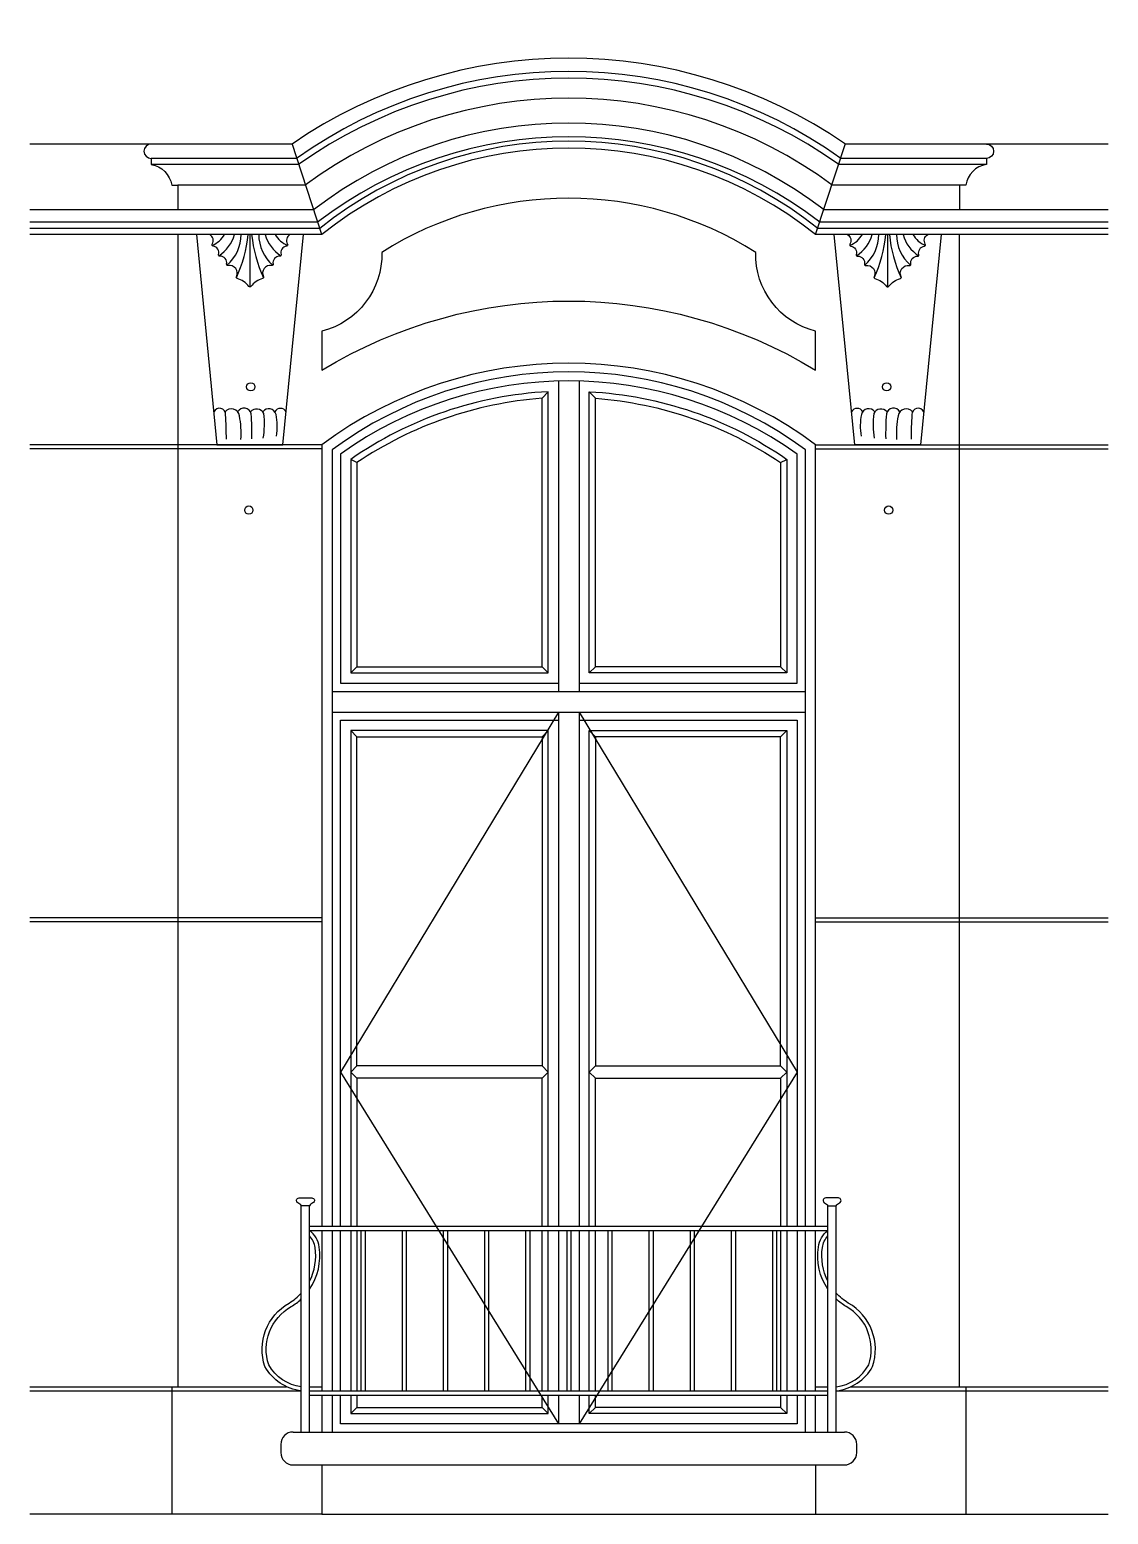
# Model space of a CAD drawing. Header units: metres. Extents: x 1466 to 3563, y 888 to 3775.
import ezdxf

# ---------------------------------------------------------------- set-up
doc = ezdxf.new("R2010")
doc.units = ezdxf.units.M
for name, color, linetype in [('3', 3, 'Continuous'), ('4', 4, 'Continuous'), ('7', 7, 'Continuous')]:
    doc.layers.add(name, color=color, linetype=linetype)

# ---------------------------------------------------------------- blocks, each defined once
blk = doc.blocks.new('窗-004')
at = {"layer": '3'}
for p, q in [((710.19, 3110.79), (637.88, 3332.28)), ((1910.19, 3110.79), (1982.5, 3332.28)), ((535.19, 3110.79), (535.19, 2983.52)), ((2085.19, 3110.79), (2085.19, 2983.52)), ((1245.19, 2712.69), (1260.19, 2728.65)), ((1375.19, 2712.69), (1360.19, 2728.65)), ((710.19, 2600), (0, 2600)), ((1910.19, 2600), (2621.55, 2600)), ((710.19, 2590), (0, 2590)), ((795.19, 2556.31), (780.19, 2564.2)), ((1825.19, 2556.31), (1840.19, 2564.2)), ((1910.19, 2590), (2621.55, 2590)), ((780.19, 2045), (795.19, 2060)), ((1260.19, 2045), (1245.19, 2060)), ((1360.19, 2045), (1375.19, 2060)), ((1840.19, 2045), (1825.19, 2060)), ((1285.19, 1950), (755.19, 1075)), ((1335.19, 1950), (1865.19, 1075)), ((795.19, 1890), (780.19, 1905)), ((1260.19, 1905), (1245.19, 1890)), ((1360.19, 1905), (1375.19, 1890)), ((1825.19, 1890), (1840.19, 1905)), ((710.19, 1450), (0, 1450)), ((1910.19, 1450), (2621.55, 1450)), ((710.19, 1440), (0, 1440)), ((1910.19, 1440), (2621.55, 1440)), ((780.19, 1075), (795.19, 1090)), ((1260.19, 1075), (1245.19, 1090)), ((1360.19, 1075), (1375.19, 1090)), ((1840.19, 1075), (1825.19, 1090)), ((755.19, 1075), (1285.19, 220)), ((780.19, 1075), (795.19, 1060)), ((1260.19, 1075), (1245.19, 1060)), ((1865.19, 1075), (1335.19, 220)), ((1360.19, 1075), (1375.19, 1060)), ((1840.19, 1075), (1825.19, 1060)), ((0, 310), (624.37, 310)), ((0, 300), (660.19, 300)), ((680.19, 310), (710.19, 310)), ((680.19, 300), (710.19, 300)), ((1910.19, 310), (1940.19, 310)), ((1910.19, 300), (1940.19, 300)), ((1960.19, 300), (2621.55, 300)), ((1996.02, 310), (2621.55, 310)), ((795.19, 260), (780.19, 245)), ((1260.19, 245), (1245.19, 260)), ((1360.19, 245), (1375.19, 260)), ((1825.19, 260), (1840.19, 245))]:
    blk.add_line(p, q, dxfattribs=at)
for points in [[(2325.19, 3295.79), (1971.56, 3295.79, 0.32), (648.82, 3295.79), (295.19, 3295.79)], [(2325.19, 3280.79), (1966.8, 3280.79, 0.32), (653.59, 3280.79), (295.19, 3280.79)], [(2621.55, 3140.79), (1920.56, 3140.79, 0.34), (699.82, 3140.79), (0, 3140.79)], [(2621.55, 3125.79), (1915.4, 3125.79, 0.35), (704.98, 3125.79), (0, 3125.79)], [(632.52, 3110.79, 0.42), (626.79, 3087.21, -0.55), (624.6, 3082.65, 0.47), (611.26, 3062.06, -0.53), (608.2, 3058.17, 0.5), (591.67, 3038.92, -0.54), (588.19, 3035.33, 0.62), (567.96, 3008.27, -0.47), (566.15, 3004.03, 0.15), (537.55, 2984.66, -0.48), (532.84, 2984.66, 0.15), (504.24, 3004.03, -0.47), (502.42, 3008.27, 0.62), (482.19, 3035.33, -0.54), (478.71, 3038.92, 0.5), (462.18, 3058.17, -0.53), (459.12, 3062.06, 0.47), (445.78, 3082.65, -0.55), (443.59, 3087.21, 0.42), (437.86, 3110.79)], [(1987.86, 3110.79, -0.42), (1993.59, 3087.21, 0.55), (1995.78, 3082.65, -0.47), (2009.12, 3062.06, 0.53), (2012.18, 3058.17, -0.5), (2028.71, 3038.92, 0.54), (2032.19, 3035.33, -0.62), (2052.42, 3008.27, 0.47), (2054.24, 3004.03, -0.15), (2082.84, 2984.66, 0.48), (2087.55, 2984.66, -0.15), (2116.15, 3004.03, 0.47), (2117.96, 3008.27, -0.62), (2138.19, 3035.33, 0.54), (2141.67, 3038.92, -0.5), (2158.2, 3058.17, 0.53), (2161.26, 3062.06, -0.47), (2174.6, 3082.65, 0.55), (2176.79, 3087.21, -0.42), (2182.52, 3110.79)], [(1335.19, 2020), (1865.19, 2020), (1865.19, 2577.17, 0.32), (755.19, 2577.17), (755.19, 2020), (1285.19, 2020)]]:
    blk.add_lwpolyline(points, format="xyb", dxfattribs=at)
for points in [[(780.19, 2045), (1260.19, 2045), (1260.19, 2728.65, 0.14), (780.19, 2564.2)], [(795.19, 2060), (1245.19, 2060), (1245.19, 2712.69, 0.13), (795.19, 2556.31)], [(1840.19, 2045), (1360.19, 2045), (1360.19, 2728.65, -0.14), (1840.19, 2564.2)], [(1825.19, 2060), (1375.19, 2060), (1375.19, 2712.69, -0.13), (1825.19, 2556.31)]]:
    blk.add_lwpolyline(points, format="xyb", close=True, dxfattribs=at)
for points in [[(755.19, 700), (755.19, 1930), (1285.19, 1930)], [(1335.19, 1930), (1865.19, 1930), (1865.19, 700)], [(1260.19, 700), (1260.19, 1905), (780.19, 1905), (780.19, 700)], [(1360.19, 700), (1360.19, 1905), (1840.19, 1905), (1840.19, 700)], [(1245.19, 700), (1245.19, 1060), (795.19, 1060), (795.19, 700)], [(1375.19, 700), (1375.19, 1060), (1825.19, 1060), (1825.19, 700)], [(755.19, 300), (755.19, 690)], [(780.19, 690), (780.19, 300)], [(795.19, 690), (795.19, 300)], [(1245.19, 300), (1245.19, 690)], [(1260.19, 300), (1260.19, 690)], [(1360.19, 300), (1360.19, 690)], [(1375.19, 300), (1375.19, 690)], [(1825.19, 690), (1825.19, 300)], [(1840.19, 690), (1840.19, 300)], [(1865.19, 690), (1865.19, 300)], [(1865.19, 290), (1865.19, 220), (755.19, 220), (755.19, 290)], [(780.19, 290), (780.19, 245), (1260.19, 245), (1260.19, 290)], [(795.19, 290), (795.19, 260), (1245.19, 260), (1245.19, 290)], [(1840.19, 290), (1840.19, 245), (1360.19, 245), (1360.19, 290)], [(1825.19, 290), (1825.19, 260), (1375.19, 260), (1375.19, 290)]]:
    blk.add_lwpolyline(points, dxfattribs=at)
for points in [[(795.19, 1090), (795.19, 1890), (1245.19, 1890), (1245.19, 1090)], [(1825.19, 1090), (1825.19, 1890), (1375.19, 1890), (1375.19, 1090)]]:
    blk.add_lwpolyline(points, close=True, dxfattribs=at)
for centre in [(537.31, 2740.58), (2083.07, 2740.58), (532.66, 2440.92), (2087.72, 2440.92)]:
    blk.add_circle(centre, 10.01, dxfattribs=at)
for centre, radius, start, end in [((419.58, 3142.25), 62.64, 292.38, 329.86), ((412.9, 3133.83), 87.96, 302.08, 344.82), ((414.59, 3111.13), 99.13, 310.89, 359.81), ((196.18, 3145.48), 336.54, 335.46, 354.08), ((874.21, 3145.48), 336.54, 185.92, 204.54), ((655.79, 3111.13), 99.13, 180.19, 229.11), ((657.48, 3133.83), 87.96, 195.18, 237.92), ((650.8, 3142.25), 62.64, 210.14, 247.62), ((1969.58, 3142.25), 62.64, 292.38, 329.86), ((1962.9, 3133.83), 87.96, 302.08, 344.82), ((1964.59, 3111.13), 99.13, 310.89, 359.81), ((1746.18, 3145.48), 336.54, 335.46, 354.08), ((2424.21, 3145.48), 336.54, 185.92, 204.54), ((2205.79, 3111.13), 99.13, 180.19, 229.11), ((2207.48, 3133.83), 87.96, 195.18, 237.92), ((2200.8, 3142.25), 62.64, 210.14, 247.62), ((461.05, 2673.31), 15.24, 358.66, 153.95), ((490.06, 2667.34), 19.87, 8.51, 140.42), ((-475.62, 2616.15), 953.6, 359.83, 3.41), ((520.76, 2670.87), 17.89, 12.48, 149.3), ((551.57, 2667.2), 19.34, 25.83, 140.27), ((-139.44, 2625.21), 679.47, 359.04, 4.18), ((581.16, 2669.03), 18.2, 13.9, 142.91), ((370.69, 2649.91), 199.94, 350.13, 7.39), ((609.35, 2672.78), 15.46, 27.83, 152.17), ((460.37, 2645.29), 141.28, 350.08, 11.48), ((2011.03, 2672.78), 15.46, 27.83, 152.17), ((2160.01, 2645.29), 141.28, 168.52, 189.92), ((2039.22, 2669.03), 18.2, 37.09, 166.1), ((2249.69, 2649.91), 199.94, 172.61, 189.87), ((2068.81, 2667.2), 19.34, 39.73, 154.17), ((2759.82, 2625.21), 679.47, 175.82, 180.96), ((2099.63, 2670.87), 17.89, 30.7, 167.52), ((2130.32, 2667.34), 19.87, 39.58, 171.49), ((3096, 2616.15), 953.6, 176.59, 180.17), ((2159.33, 2673.31), 15.24, 26.05, 181.34), ((304.78, 2628.29), 209.19, 355.72, 11.58), ((2315.6, 2628.29), 209.19, 168.42, 184.28)]:
    blk.add_arc(centre, radius, start, end, dxfattribs=at)
at = {"layer": '4'}
for p, q in [((360.19, 3110.79), (360.19, 310)), ((2260.19, 310), (2260.19, 3110.79)), ((345.19, 310), (345.19, 0)), ((2275.19, 310), (2275.19, 0)), ((640.19, 200), (1980.19, 200)), ((610.19, 170), (610.19, 150)), ((2010.19, 150), (2010.19, 170)), ((640.19, 120), (1980.19, 120)), ((710.19, 120), (710.19, 0)), ((1910.19, 120), (1910.19, 0)), ((710.19, 0), (0, 0)), ((710.19, 0), (1910.19, 0)), ((1910.19, 0), (2621.55, 0))]:
    blk.add_line(p, q, dxfattribs=at)
blk.add_lwpolyline([(1910.19, 2781.07), (1910.19, 2875.61, -0.35), (1764.59, 3067.42, 0.29), (855.79, 3067.42, -0.35), (710.19, 2875.61), (710.19, 2781.07, -0.28)], format="xyb", close=True, dxfattribs=at)
blk.add_lwpolyline([(1910.19, 700), (1910.19, 2600, 0.33), (710.19, 2600), (710.19, 700)], format="xyb", dxfattribs=at)
for points in [[(710.19, 690), (710.19, 300)], [(1910.19, 300), (1910.19, 690)], [(710.19, 290), (710.19, 200)], [(1910.19, 200), (1910.19, 290)]]:
    blk.add_lwpolyline(points, dxfattribs=at)
for centre, start, end in [((640.19, 170), 90, 180), ((1980.19, 170), 0, 90), ((640.19, 150), 180, 270), ((1980.19, 150), 270, 0)]:
    blk.add_arc(centre, 30, start, end, dxfattribs=at)
at = {"layer": '7'}
for p, q in [((1285.19, 2754.67), (1285.19, 2000)), ((1335.19, 2754.67), (1335.19, 2000)), ((735.19, 2000), (1885.19, 2000)), ((735.19, 1950), (1885.19, 1950)), ((1285.19, 1950), (1285.19, 700)), ((1335.19, 1950), (1335.19, 700)), ((660.19, 200), (660.19, 750)), ((680.19, 200), (680.19, 750)), ((1940.19, 200), (1940.19, 750)), ((1960.19, 200), (1960.19, 750)), ((680.19, 700), (1940.19, 700)), ((680.19, 690), (1940.19, 690)), ((805.19, 690), (805.19, 300)), ((815.19, 690), (815.19, 300)), ((905.19, 690), (905.19, 300)), ((915.19, 690), (915.19, 300)), ((1005.19, 690), (1005.19, 300)), ((1015.19, 690), (1015.19, 300)), ((1105.19, 690), (1105.19, 300)), ((1115.19, 690), (1115.19, 300)), ((1205.19, 690), (1205.19, 300)), ((1215.19, 690), (1215.19, 300)), ((1285.19, 690), (1285.19, 300)), ((1305.19, 690), (1305.19, 300)), ((1315.19, 690), (1315.19, 300)), ((1335.19, 690), (1335.19, 300)), ((1405.19, 690), (1405.19, 300)), ((1415.19, 690), (1415.19, 300)), ((1505.19, 690), (1505.19, 300)), ((1515.19, 690), (1515.19, 300)), ((1605.19, 690), (1605.19, 300)), ((1615.19, 690), (1615.19, 300)), ((1705.19, 690), (1705.19, 300)), ((1715.19, 690), (1715.19, 300)), ((1805.19, 690), (1805.19, 300)), ((1815.19, 690), (1815.19, 300)), ((680.19, 300), (1940.19, 300)), ((680.19, 290), (1940.19, 290)), ((1285.19, 290), (1285.19, 220)), ((1335.19, 290), (1335.19, 220))]:
    blk.add_line(p, q, dxfattribs=at)
for points in [[(2621.55, 3330.79), (1982.54, 3330.79, 0.31), (637.84, 3330.79), (0, 3330.79)], [(2275.19, 3230.79), (1950.67, 3230.79, 0.33), (669.72, 3230.79), (360.19, 3230.79)], [(2621.55, 3170.79), (1930.76, 3170.79, 0.34), (689.62, 3170.79), (0, 3170.79)], [(2621.55, 3110.79), (1910.19, 3110.79, 0.35), (710.19, 3110.79), (0, 3110.79)], [(295.19, 3330.79, 1), (295.19, 3295.79), (295.19, 3280.79, -0.33), (345.19, 3230.79), (360.19, 3230.79), (360.19, 3170.79)], [(2325.19, 3330.79, -1), (2325.19, 3295.79), (2325.19, 3280.79, 0.33), (2275.19, 3230.79), (2260.19, 3230.79), (2260.19, 3170.79)], [(1885.19, 700), (1885.19, 2587.4, 0.33), (735.19, 2587.4), (735.19, 700)], [(680.19, 546.93, 0.19), (703.4, 649.7, 0.2), (680.49, 690, 0.18)], [(1940.19, 546.93, -0.19), (1916.98, 649.7, -0.2), (1939.9, 690, -0.18)], [(680.19, 566.42, 0.16), (693.5, 648.29, 0.16), (680.19, 676.72)], [(1940.19, 566.42, -0.16), (1926.88, 648.29, -0.16), (1940.19, 676.72)], [(660.19, 300, -0.24), (571.88, 358.97, -0.36), (630.74, 513.51, 0.07), (660.19, 537.71, 0.07)], [(660.19, 310.07, -0.24), (581.07, 363.03, -0.36), (635.79, 504.88, 0.05), (660.19, 523.45)], [(1960.19, 300, 0.24), (2048.5, 358.97, 0.36), (1989.65, 513.51, -0.07), (1960.19, 537.71, -0.07)], [(1960.19, 310.07, 0.24), (2039.31, 363.03, 0.36), (1984.6, 504.88, -0.05), (1960.19, 523.45)]]:
    blk.add_lwpolyline(points, format="xyb", dxfattribs=at)
for points in [[(405.19, 3110.79), (455.19, 2600), (615.19, 2600), (665.19, 3110.79)], [(2215.19, 3110.79), (2165.19, 2600), (2005.19, 2600), (1955.19, 3110.79)], [(735.19, 690), (735.19, 300)], [(1885.19, 300), (1885.19, 690)], [(735.19, 290), (735.19, 200)], [(1885.19, 200), (1885.19, 290)]]:
    blk.add_lwpolyline(points, dxfattribs=at)
for points in [[(680.19, 750), (660.19, 750, 0.18), (652, 757.03, -0.81), (654.79, 769.04), (685.6, 769.04, -0.81), (688.39, 757.03, 0.18)], [(1940.19, 750), (1960.19, 750, -0.18), (1968.39, 757.03, 0.81), (1965.6, 769.04), (1934.79, 769.04, 0.81), (1932, 757.03, -0.18)]]:
    blk.add_lwpolyline(points, format="xyb", close=True, dxfattribs=at)

msp = doc.modelspace()

# ---------------------------------------------------------------- block references
at = {"layer": '3', "xscale": 0.8, "yscale": 0.8, "zscale": 0.8}
msp.add_blockref('窗-004', (1466.05, 887.7), dxfattribs=at)

doc.saveas('drawing.dxf')
